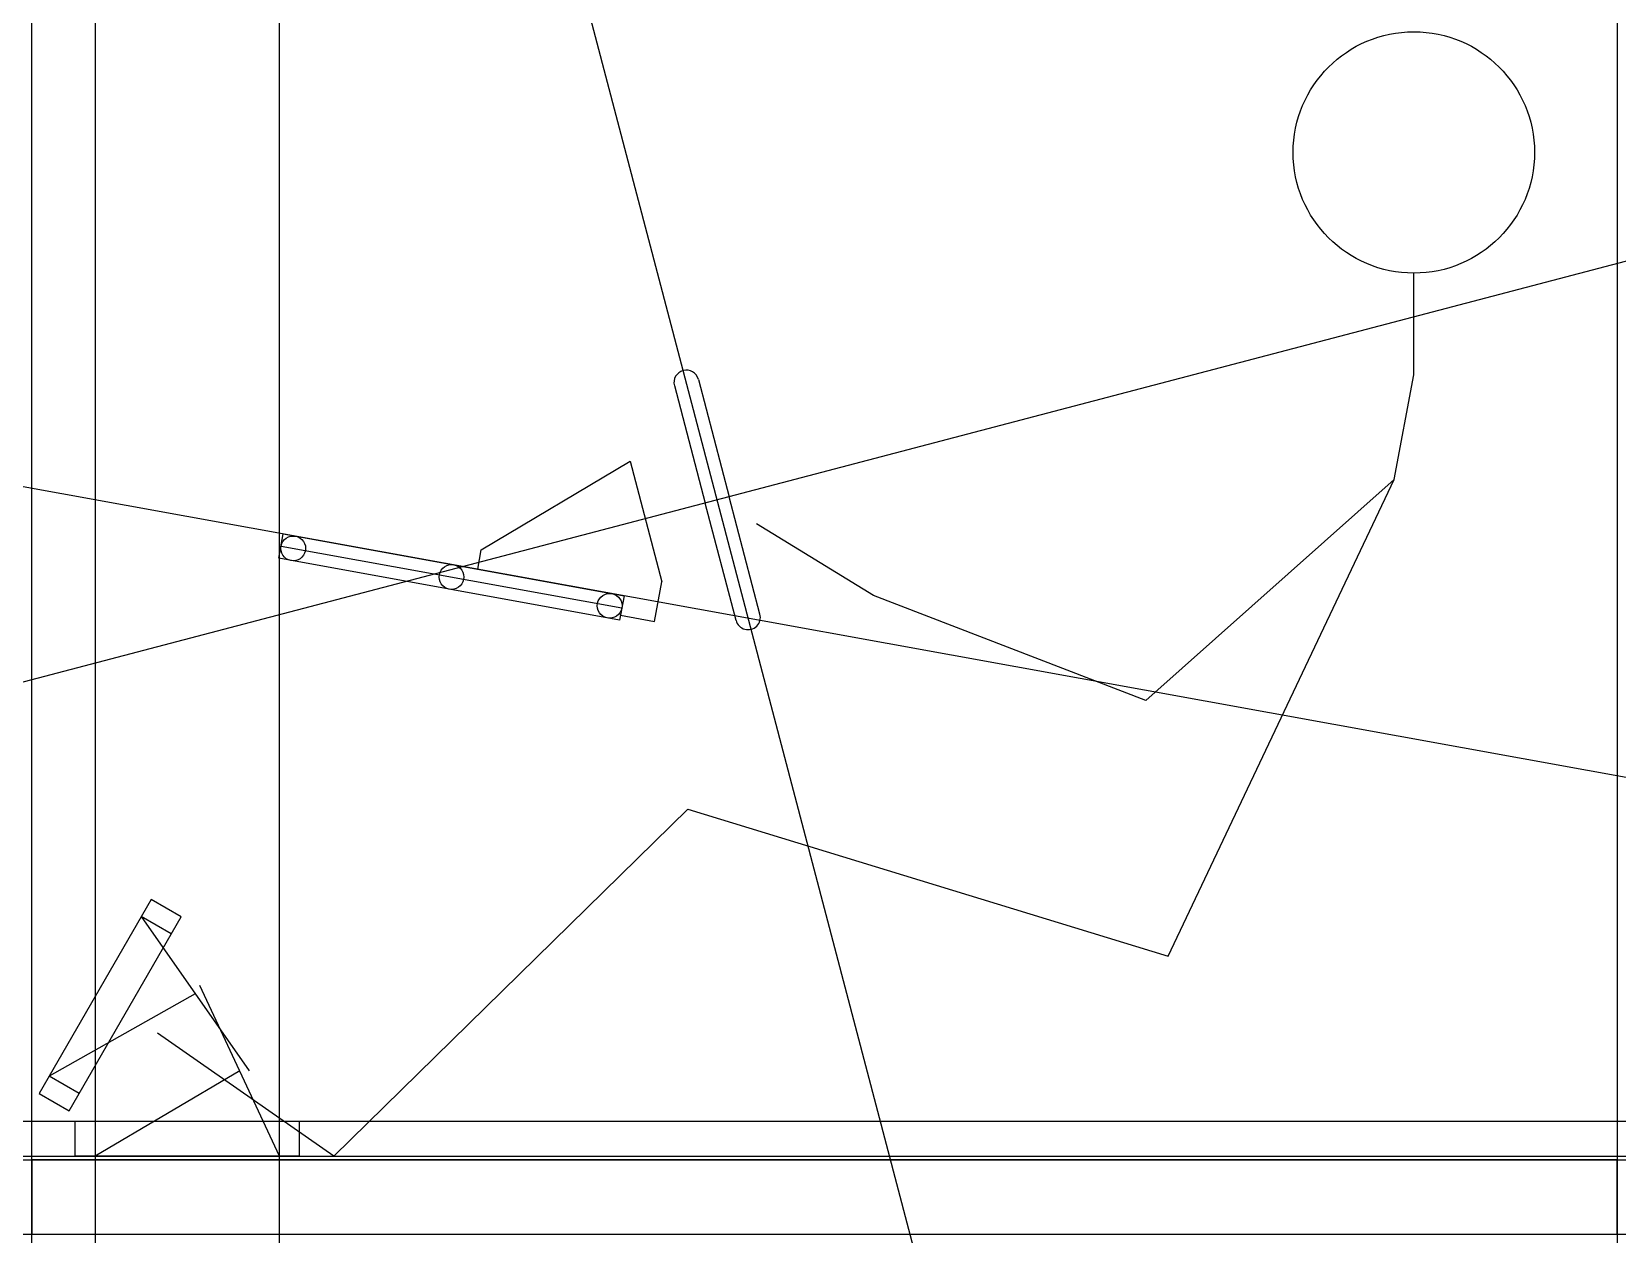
# Model space of a CAD drawing. Header units: inches. Extents: x 0 to 1600, y 0 to 1214.
import ezdxf

# ---------------------------------------------------------------- set-up
doc = ezdxf.new("R2010")
doc.units = ezdxf.units.IN
doc.header["$MEASUREMENT"] = 0
for name, color, linetype in [('3-MANN', 6, 'Continuous'), ('BODENPLATTE', 10, 'Continuous'), ('BREMSE', 30, 'Continuous'), ('G25', 30, 'Continuous'), ('GAS', 30, 'Continuous'), ('LENKRAD', 3, 'Continuous'), ('SEITE-A', 5, 'Continuous'), ('UNTERBAU', 46, 'Continuous')]:
    doc.layers.add(name, color=color, linetype=linetype)

msp = doc.modelspace()

# ---------------------------------------------------------------- linework, layer by layer
for p, direction in [((64, 114.8), (0, -1)), ((250, 0), (0, 1)), ((64, 114), (1, 0)), ((0, 0), (1, 0))]:
    msp.add_xline(p, direction)
at = {"layer": '3-MANN'}
for p, q in [((1394.7, 867.4), (1394.7, 970)), ((1374.8, 761.9), (1394.7, 867.4)), ((1374.8, 761.9), (1124.1, 538.8)), ((1146.7, 280.6), (1374.8, 761.9)), ((849.3, 644.7), (731.4, 716.9)), ((1124.1, 538.8), (849.3, 644.7)), ((305, 79), (662.1, 428.9)), ((662.1, 428.9), (1146.7, 280.6)), ((305, 79), (126.9, 202.9))]:
    msp.add_line(p, q, dxfattribs=at)
msp.add_circle((1394.7, 1091.8), 121.8, dxfattribs=at)
at = {"layer": 'BODENPLATTE'}
msp.add_xline((1400, 79), (1, 0), dxfattribs=at)
at = {"layer": 'BREMSE'}
for p, q in [((140.8, 303.1), (110.5, 320.6)), ((165, 242.8), (17.5, 159.5)), ((209.9, 165.1), (64, 79)), ((47.8, 142), (17.5, 159.5))]:
    msp.add_line(p, q, dxfattribs=at)
at = {"layer": 'G25'}
for p, direction in [((691.7, 741.2), (-0.254048, 0.967192)), ((691.7, 741.2), (-0.967192, -0.254048)), ((435.4, 673.8), (-0.983939, 0.178507))]:
    msp.add_xline(p, direction, dxfattribs=at)
at = {"layer": 'GAS'}
for p, q in [((110.5, 320.6), (219.5, 165)), ((250, 79), (169.7, 251.2))]:
    msp.add_line(p, q, dxfattribs=at)
for points in [[(37.8, 124.7), (150.8, 320.4), (120.5, 337.9), (7.5, 142.2)], [(44, 114), (270, 114), (270, 79), (44, 79)]]:
    msp.add_lwpolyline(points, close=True, dxfattribs=at)
at = {"layer": 'LENKRAD'}
for p, q in [((648.5, 856.5), (679.6, 738)), ((672.7, 862.8), (703.8, 744.3)), ((453.7, 690.8), (603.9, 780.1)), ((603.9, 780.1), (635.9, 658.5)), ((710.7, 619.5), (679.6, 738)), ((734.9, 625.9), (703.8, 744.3)), ((450.1, 671.2), (453.7, 690.8)), ((450.1, 671.2), (450.1, 671.2)), ((450.1, 671.2), (597.7, 644.4)), ((628.6, 618.5), (635.9, 658.5)), ((597.7, 644.4), (594.2, 624.7)), ((594.2, 624.7), (628.6, 618.5))]:
    msp.add_line(p, q, dxfattribs=at)
for centre, start, end in [((660.6, 859.6), 14.7172, 194.7172), ((722.8, 622.7), 194.7172, 14.7172)]:
    msp.add_arc(centre, 12.5, start, end, dxfattribs=at)
at = {"layer": 'SEITE-A'}
for p, q in [((249.4, 682.2), (253.8, 706.8)), ((253.8, 706.8), (597.7, 644.4)), ((251.6, 694.5), (595.5, 632.1)), ((593.3, 619.8), (249.4, 682.2)), ((597.7, 644.4), (593.3, 619.8))]:
    msp.add_line(p, q, dxfattribs=at)
for centre in [(263.9, 692.2), (423.6, 663.3), (583.2, 634.3)]:
    msp.add_circle(centre, 12.5, dxfattribs=at)
at = {"layer": 'UNTERBAU'}
for p, direction in [((0, 0), (0, 1)), ((1600, 0), (0, -1)), ((1400, 75), (1, 0))]:
    msp.add_xline(p, direction, dxfattribs=at)
msp.add_lwpolyline([(0, 0), (1600, 0), (1600, 75), (0, 75)], close=True, dxfattribs=at)

doc.saveas('drawing.dxf')
